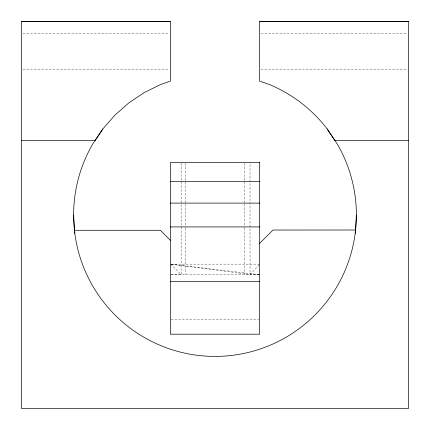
<?xml version="1.0" encoding="UTF-8"?>
<svg xmlns="http://www.w3.org/2000/svg" width="430" height="430" viewBox="0 0 430 430"><rect width="100%" height="100%" fill="white"/><g stroke="black" fill="none" stroke-linecap="round" stroke-linejoin="round"><path stroke-width="0.32" stroke-dasharray="2.15 1.61" d="M259.22 264.611L250.04 274.496L170.355 264.138L181.148 274.496L181.148 162.508M170.989 274.652L181.148 274.496M22.86 33.459L169.011 33.459M260.994 33.459L407.145 33.459M22.86 69.144L169.011 69.144M260.994 69.144L407.145 69.144M171 264.138L259.005 264.138M170.989 274.496L259.65 274.496M171.022 319.313L258.984 319.313M259.01 274.652L250.04 274.496L250.04 162.508M171.022 264.214L259.032 274.587M244.767 163.174L244.767 203.293M244.767 203.96L244.767 227.362M244.767 228.029L244.767 274.496M185.239 163.174L185.239 203.293M185.239 203.96L185.239 227.362M185.239 228.029L185.239 274.496"/><path stroke-width="0.64" d="M355.185 233.474L356.395 215.016M102.829 128.946L92.552 144.324A141.389 141.389 0 0 0 215 356.411A141.389 141.389 0 0 0 337.453 144.324L327.176 128.946A141.389 141.389 0 0 0 269.11 84.388L259.65 81.152L259.65 21.505L408.478 21.505L408.484 408.5L21.521 408.5L21.516 21.5L170.35 21.5L170.355 81.179L160.895 84.388L144.303 92.536L128.925 102.808L115.025 115.041L102.829 128.946L95.041 140.599L21.521 140.599M259.65 243.348L272.969 230.034L355.411 230.012M408.484 140.599L334.965 140.599L327.171 128.919M170.355 181.428L259.65 181.428M170.355 203.111L259.65 203.111M170.355 226.922L259.65 226.922M74.61 230.281L160.336 230.281L170.355 240.3M170.355 281.575L259.65 281.575M408.478 21.505L259.65 21.505M170.35 21.5L21.516 21.5M73.611 215.016L74.82 233.474M259.65 162.508L170.355 162.508L170.355 334.196L259.65 334.196L259.65 162.508"/></g></svg>
